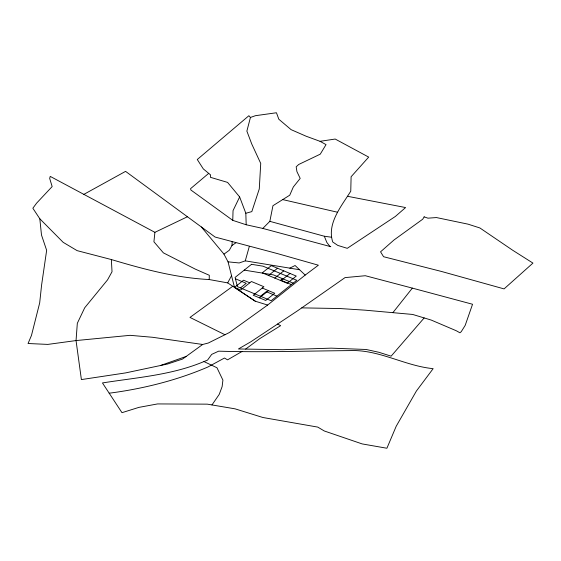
<?xml version="1.0" encoding="UTF-8"?>
<svg xmlns="http://www.w3.org/2000/svg" width="561" height="561" viewBox="0 0 561 561"><rect width="100%" height="100%" fill="white"/><g stroke="black" fill="none" stroke-linecap="round" stroke-linejoin="round"><path stroke-width="0.84" d="M347.42 196.266L405.582 207.556L395.372 216.448L347.259 248.327L337.778 245.402L332.729 241.98C326.677 223.446 341.635 205.936 350.765 191.182L351.109 176.75L368.696 157.101L335.183 139.044L320.05 141.323L306.201 136.253L291.103 129.654L278.824 119.234L276.454 112.754L255.395 115.699L250.437 117.459L246.868 131.127L251.742 143.981L260.732 163.44L259.273 188.945L251.819 211.623L245.823 213.257L246.188 224.765L262.807 228.425L330.794 246.693L329.644 246.062L326.846 242.464L324.321 236.237L269.834 221.343L262.807 228.425M83.855 194.372L125.566 171.371L215.101 237.051L277.653 253.649L318.375 265.206L305.198 275.079L267.639 305.051L255.311 301.222L227.682 282.891L209.204 279.539L209.309 275.283L195.27 269.112L163.391 252.864L153.924 241.784L154.899 232.331L187.43 216.749M246.188 224.765L232.766 220.361L233.039 210.641L239.645 196.953L227.591 182.395L210.403 177.311L210.592 174.934L203.306 168.903L197.276 159.52L248.888 115.727L250.437 117.459M255.311 301.222L234.498 287.414L228.047 261.84L223.972 254.14L229.33 250.234L231.981 245.438L232.191 241.489M269.834 221.343L272.955 205.698L289.757 195.186L293.326 186.974L300.191 178.412L296.93 171.631L296.18 166.806L298.725 164.471L320.254 154.17L326.032 144.619L320.05 141.323M228.047 261.84L239.189 262.962L245.276 260.858L249.315 246.447M231.546 275.71L227.682 282.891M211.967 404.937L219.218 394.397L222.121 386.641L222.913 380.127L216.967 367.757L203.966 361.557C171.722 375.162 136.632 377.497 102.453 382.939L121.975 412.679L138.869 407.384L157.557 403.927L207.325 404.151L235.045 408.836L262.899 417.503L317.757 427.096L324.286 430.974L362.14 443.912L386.908 448.246L396.192 426.276L416.374 391.052L433.141 368.654C404.698 365.898 379.061 349.433 350.155 350.604C306.32 350.948 262.499 352.49 218.657 351.165L211.686 354.384L207.528 360.127L203.966 361.557M392.973 312.547L412.349 288.116L472.544 304.258L465.181 325.401L461.247 331.677L459.922 332.792L456.268 330.745L431.234 320.072L412.672 314.448L365.246 310.184L339.91 308.536L301.741 307.877M424.165 317.933L391.129 356.165L378.913 352.294L366.165 349.482L331.207 348.15L282.856 349.699L238.432 348.97L250.984 341.691L297.807 310.626L345.043 277.604L365.323 275.724L412.349 288.116M208.699 173.37L190.551 188.678L190.901 190.025L232.766 220.361M240.466 287.912L246.237 283.312L235.438 278.796M268.502 275.458L277.541 268.249M274.743 278.067L283.782 270.858M260.444 296.264L266.216 291.657L276.917 296.131M282.485 278.677L280.675 280.121L291.376 284.595M259.463 297.849L268.502 290.64M280.991 280.675L290.023 273.466M245.641 349.089L259.75 338.641L280.647 325.653L277.555 324.062M232.766 286.271L189.976 317.421L224.961 334.735M267.639 305.051L229.456 332.498L208.278 343.03L202.661 344.475L182.57 359.04L167.62 363.998L125.573 372.911L81.394 379.58L76.044 340.569L77.32 323.297L84.711 307.765L107.551 279.862L112.025 271.748L111.359 259.547L77.116 250.641L63.19 242.345L39.817 218.776L32.854 208.236L36.626 203.124L52.152 186.575L49.67 178.405L50.231 176.399L154.899 232.331M231.981 245.438L235.823 242.892M242.17 351.389L227.556 359.853L224.477 358.03L207.935 366.985A261.082 150.734 0 0 1 168.616 380.982A260.592 150.453 0 0 1 110.727 393.002L109.171 393.177M289.806 268.144L295.093 265.507L305.198 275.079M186.147 356.445L160.411 365.527M324.321 236.237L331.179 237.177M202.661 344.475L152.634 337.287L130.089 335.324L76.044 340.569L47.825 344.405L28.05 343.514L31.479 335.394L39.684 302.891L41.591 285.093L46.647 250.325L41.493 235.017L39.817 218.776M209.204 279.539C175.761 277.856 143.357 269.084 111.359 259.547M245.276 260.858L299.56 269.743M244.245 270.114L273.431 274.89L293.186 283.144M282.709 199.597L337.519 212.226M249.771 282.814L243.53 280.205L234.491 287.414L240.732 290.023L251.412 281.503L263.901 286.72L253.221 295.24L265.711 300.458L274.743 293.249L262.26 288.031M223.972 254.14L201.357 226.967M239.645 196.953L245.823 213.257M424.158 216.855L422.714 219.218L394.018 239.968L380.554 251.826L383.577 256.721L441.605 271.496L504.073 288.901L532.95 263.095L512.733 250.283L479.886 227.962L468.056 224.162L436.437 217.563L427.938 218.173L424.158 216.855M251.531 264.308L235.094 277.415L237.415 286.643L271.145 300.731L296.776 280.283L263.053 266.187L251.531 264.308M271.293 265.641L262.26 272.849L287.232 283.284L296.271 276.075L271.293 265.641"/></g></svg>
